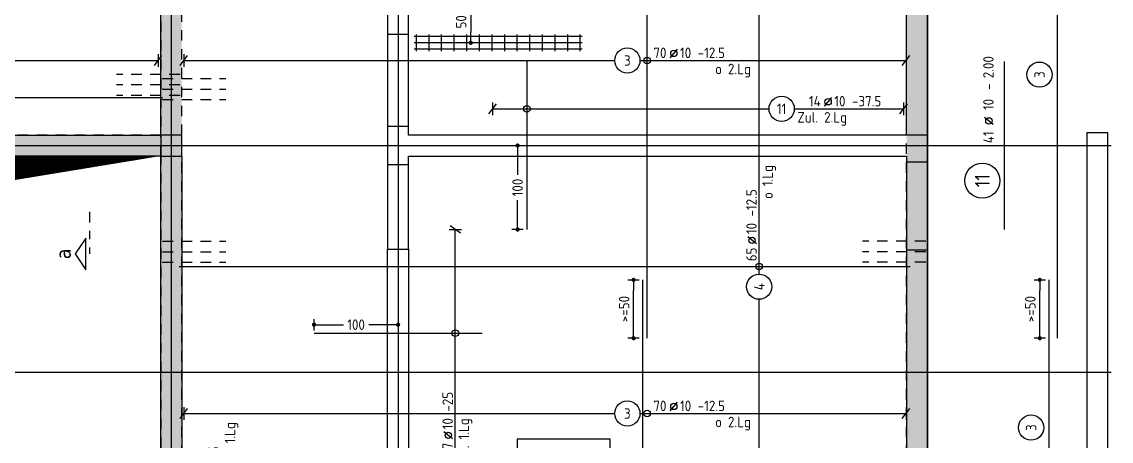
# Model space of a CAD drawing. Extents: x -3 to 123, y 0 to 106.
# Drawn here: x 38.91 to 51.88, y 51.11 to 56.11 of the extents above; entities that cross this region are included whole.
import ezdxf
from ezdxf.enums import TextEntityAlignment as Align

# ---------------------------------------------------------------- set-up
doc = ezdxf.new("R2010")
doc.units = 0
doc.header["$LTSCALE"] = 0.5
doc.header["$MEASUREMENT"] = 0
doc.header["$PDMODE"] = 2
for name, pattern in [('AUSGEZOGEN', [1000.01, 1000, 0.01]), ('DASHDOTSMALL', [1.05, 0.5, -0.25, 0.05, -0.25]), ('HIDDEN', [0.375, 0.25, -0.125]), ('STRICHPUNKT2', [0.55, 0.25, -0.125, 0.05, -0.125])]:
    doc.linetypes.add(name, pattern=pattern)
doc.layers.get('0').update_dxf_attribs({"linetype": 'CONTINUOUS'})
doc.layers.get('Defpoints').update_dxf_attribs({"linetype": 'CONTINUOUS'})
for name, color, linetype in [('0_H05', 11, 'CONTINUOUS'), ('0_H10', 13, 'CONTINUOUS'), ('ACHSEN', 7, 'CONTINUOUS'), ('BETON', 7, 'CONTINUOUS'), ('Brüstung', 7, 'CONTINUOUS'), ('Decke', 7, 'CONTINUOUS'), ('DRUEBER', 7, 'CONTINUOUS'), ('MASSE', 7, 'CONTINUOUS'), ('RND', 7, 'CONTINUOUS'), ('SCHATTEN', 253, 'CONTINUOUS'), ('SCHNITTE', 7, 'CONTINUOUS'), ('Sturz', 7, 'CONTINUOUS'), ('TEXT', 7, 'CONTINUOUS'), ('UZ', 7, 'CONTINUOUS')]:
    doc.layers.add(name, color=color, linetype=linetype)
doc.styles.add('HELV', font='tahoma.ttf')
doc.styles.add('TXT', font='isocp.shx')
doc.dimstyles.new('DOT_I', dxfattribs={"dimscale": 0.5, "dimtxt": 0.25, "dimasz": 0.25, "dimexe": 0.1, "dimexo": 0.3, "dimgap": 0.1, "dimtad": 1, "dimdec": 3, "dimzin": 3, "dimtxsty": 'TXT', "dimblk": 'DOT', "dimblk1": 'DOT', "dimblk2": 'DOT', "dimsah": 1, "dimcen": 0.1, "dimse1": 1, "dimse2": 1, "dimazin": 0, "dimtfac": 1, "dimtdec": 4, "dimtix": 1, "dimtmove": 2, "dimatfit": 3, "dimldrblk": 'DOT', "dimfxl": 0.7, "dimfxlon": 1, "dimtvp": 1, "dimtolj": 1, "dimtzin": 0, "dimarcsym": 0})

# ---------------------------------------------------------------- blocks, each defined once
blk = doc.blocks.new('Achsen 20')
at = {"color": 0, "linetype": 'ByBlock', "lineweight": -2}
for p, q in [((17.1, 1.994), (17.1, -17.354)), ((19.8, 1.994), (19.8, -17.354)), ((26.1, 1.994), (26.1, -17.354)), ((-2.626, -5.4), (28.285, -5.4)), ((-2.626, -8.1), (28.285, -8.1))]:
    blk.add_line(p, q, dxfattribs=at)
blk = doc.blocks.new('Brüstung20')
at = {"color": 0, "linetype": 'ByBlock'}
for points in [[(-3.375, 13.5), (-1.125, 13.5), (-1.125, 13.75), (-3.375, 13.75)], [(-7.6, 0), (-6.5, 0), (-6.5, 0.25), (-7.6, 0.25)]]:
    blk.add_lwpolyline(points, close=True, dxfattribs=at)
blk = doc.blocks.new('Beton 3.OG')
at = {"color": 0, "linetype": 'ByBlock'}
for points in [[(1.525, 0), (1.525, 0.25), (0.25, 0.25), (0.25, 13.5), (5.75, 13.5), (5.75, 13.75), (0, 13.75), (0, 0)], [(8, 13.5), (8, 13.75), (9.125, 13.75), (9.125, 0), (2.625, 0), (2.625, 0.25), (8.875, 0.25), (8.875, 13.5)]]:
    blk.add_lwpolyline(points, close=True, dxfattribs=at)
blk = doc.blocks.new('Aufkantung 3.OG')
at = {"color": 0, "linetype": 'ByBlock'}
blk.add_lwpolyline([(-4, 0.75), (-11.85, 0.75), (-11.85, 8.6), (-4, 8.6), (-4, 8.85), (-12.1, 8.85), (-12.1, 0.5), (-4, 0.5)], close=True, dxfattribs=at)
blk = doc.blocks.new('Beton 2.OG')
at = {"color": 0, "linetype": 'ByBlock', "flags": 128}
for points in [[(19.985, 12.25), (19.985, 13.5), (24.685, 13.5), (24.685, 13.75), (18.96, 13.75), (18.96, 13.5), (19.735, 13.5), (19.735, 12.25)], [(26.16, 10.73), (26.16, 11.05), (19.985, 11.05), (19.985, 11.15), (19.735, 11.15), (19.735, 10.7), (19.985, 10.7), (19.985, 10.8), (25.91, 10.8), (25.91, 10.73)], [(17.035, 10.8), (17.285, 10.8), (17.285, 11.05), (17.035, 11.05)], [(28.055, 2.675), (28.305, 2.675), (28.305, 11.075), (28.055, 11.075)], [(25.91, 9.68), (25.91, 7.22), (26.16, 7.22), (26.16, 9.68)]]:
    blk.add_lwpolyline(points, close=True, dxfattribs=at)
at = {"color": 0, "linetype": 'ByBlock'}
blk.add_lwpolyline([(19.985, 7.17), (19.735, 7.17), (19.735, 9.69), (19.985, 9.69)], close=True, dxfattribs=at)
blk = doc.blocks.new('SCHN-2')
at = {"layer": 'SCHNITTE', "color": 6, "linetype": 'Continuous'}
blk.add_lwpolyline([(0.378, 0.088), (0, 0.34), (-0.378, 0.088)], close=True, dxfattribs=at)
at = {"layer": 'SCHNITTE', "color": 1, "linetype": 'DASHDOTSMALL', "style": 'HELV'}
blk.add_attdef('SCHN-2', text='', height=0.35, dxfattribs=at).set_placement((0, 0.45), align=Align.CENTER)
blk = doc.blocks.new('RND_HIN')
at = {"layer": 'RND', "color": 7, "linetype": 'Continuous'}
blk.add_circle((0, 0), 0.3, dxfattribs=at)
at = {"layer": 'RND', "color": 7, "linetype": 'Continuous', "style": 'TXT'}
blk.add_attdef('POSI', text='', height=0.25, dxfattribs=at).set_placement((0, 0), align=Align.MIDDLE)
blk = doc.blocks.new('DOT')
at = {"color": 0, "linetype": 'ByBlock'}
for p, q in [((0, 0), (-1, 0)), ((0, 0.54), (0, -0.54))]:
    blk.add_line(p, q, dxfattribs=at)
at = {"color": 0, "linetype": 'ByBlock', "const_width": 0.2}
blk.add_lwpolyline([(-0.1, 0, 1), (0.1, 0, 1)], format="xyb", close=True, dxfattribs=at)
blk = doc.blocks.new('*D119')
at = {"layer": 'Defpoints', "color": 0, "linetype": 'AUSGEZOGEN', "transparency": 16777216}
for p in [(51.027, 53.037), (51.138, 53.037), (51.188, 52.342)]:
    blk.add_point(p, dxfattribs=at)
at = {"layer": 'RND', "color": 0, "linetype": 'AUSGEZOGEN', "lineweight": -2, "transparency": 16777216}
blk.add_line((51.027, 52.467), (51.027, 52.912), dxfattribs=at)
at = {"layer": 'RND', "color": 0, "linetype": 'AUSGEZOGEN', "lineweight": -2, "transparency": 16777216, "xscale": 0.125, "yscale": 0.125, "zscale": 0.125}
for p, rotation in [((51.027, 53.037), 90), ((51.027, 52.342), 270)]:
    blk.add_blockref('DOT', p, dxfattribs=dict(at, rotation=rotation))
at = {"layer": 'RND', "color": 0, "linetype": 'AUSGEZOGEN', "transparency": 16777216, "insert": (50.914, 52.69), "char_height": 0.125, "attachment_point": 5, "rotation": 90, "style": 'TXT'}
blk.add_mtext('\\A1;>=50', dxfattribs=at)
blk = doc.blocks.new('RND_LEI')
at = {"layer": 'RND', "color": 7, "linetype": 'Continuous'}
blk.add_line((1.022, 0.066), (1.19, 0.27), dxfattribs=at)
for centre, radius in [((0, 0), 0.3), ((1.106, 0.168), 0.075)]:
    blk.add_circle(centre, radius, dxfattribs=at)
at = {"layer": 'RND', "color": 7, "linetype": 'Continuous', "style": 'TXT'}
blk.add_attdef('ANZ', text='', height=0.25, dxfattribs=at).set_placement((0.931, 0.057), align=Align.RIGHT)
for tag, p in [('DUM', (1.253, 0.057)), ('ABSTD', (1.674, 0.057)), ('POSTXT', (0.374, -0.327))]:
    blk.add_attdef(tag, p, '', height=0.25, dxfattribs=at)
blk.add_attdef('POSL', text='', height=0.25, dxfattribs=at).set_placement((0, 0), align=Align.MIDDLE)
blk = doc.blocks.new('*D123')
at = {"layer": 'Defpoints', "color": 0, "linetype": 'AUSGEZOGEN', "transparency": 16777216}
for p in [(46.193, 53.037), (46.304, 53.037), (46.354, 52.342)]:
    blk.add_point(p, dxfattribs=at)
at = {"layer": 'RND', "color": 0, "linetype": 'AUSGEZOGEN', "lineweight": -2, "transparency": 16777216}
blk.add_line((46.193, 52.467), (46.193, 52.912), dxfattribs=at)
at = {"layer": 'RND', "color": 0, "linetype": 'AUSGEZOGEN', "lineweight": -2, "transparency": 16777216, "xscale": 0.125, "yscale": 0.125, "zscale": 0.125}
for p, rotation in [((46.193, 53.037), 90), ((46.193, 52.342), 270)]:
    blk.add_blockref('DOT', p, dxfattribs=dict(at, rotation=rotation))
at = {"layer": 'RND', "color": 0, "linetype": 'AUSGEZOGEN', "transparency": 16777216, "insert": (46.081, 52.69), "char_height": 0.125, "attachment_point": 5, "rotation": 90, "style": 'TXT'}
blk.add_mtext('\\A1;>=50', dxfattribs=at)
blk = doc.blocks.new('lei_gre')
at = {"layer": 'RND', "color": 7, "linetype": 'Continuous'}
for p, q in [((-0.09, -0.12), (0.09, 0.12)), ((0, 0.15), (0, -0.15))]:
    blk.add_line(p, q, dxfattribs=at)
blk = doc.blocks.new('*D135')
at = {"layer": 'Defpoints', "color": 0, "linetype": 'AUSGEZOGEN', "transparency": 16777216}
for p in [(42.391, 52.503), (42.391, 52.503), (43.391, 52.503)]:
    blk.add_point(p, dxfattribs=at)
at = {"layer": 'MASSE', "color": 0, "linetype": 'AUSGEZOGEN', "lineweight": -2, "transparency": 16777216}
for p, q in [((42.516, 52.503), (42.741, 52.503)), ((43.266, 52.503), (43.041, 52.503))]:
    blk.add_line(p, q, dxfattribs=at)
at = {"layer": 'MASSE', "color": 0, "linetype": 'AUSGEZOGEN', "lineweight": -2, "transparency": 16777216, "xscale": 0.125, "yscale": 0.125, "zscale": 0.125, "rotation": 180}
blk.add_blockref('DOT', (42.391, 52.503), dxfattribs=at)
at = {"layer": 'MASSE', "color": 0, "linetype": 'AUSGEZOGEN', "lineweight": -2, "transparency": 16777216, "xscale": 0.125, "yscale": 0.125, "zscale": 0.125}
blk.add_blockref('DOT', (43.391, 52.503), dxfattribs=at)
at = {"layer": 'MASSE', "color": 0, "linetype": 'AUSGEZOGEN', "transparency": 16777216, "insert": (42.891, 52.503), "char_height": 0.125, "attachment_point": 5, "style": 'TXT'}
blk.add_mtext('\\A1;100', dxfattribs=at)
blk = doc.blocks.new('*D136')
at = {"layer": 'Defpoints', "color": 0, "linetype": 'AUSGEZOGEN', "transparency": 16777216}
for p in [(44.813, 54.637), (44.813, 54.637), (44.813, 53.637)]:
    blk.add_point(p, dxfattribs=at)
at = {"layer": 'MASSE', "color": 0, "linetype": 'AUSGEZOGEN', "lineweight": -2, "transparency": 16777216}
for p, q in [((44.813, 54.512), (44.813, 54.287)), ((44.813, 53.762), (44.813, 53.987))]:
    blk.add_line(p, q, dxfattribs=at)
at = {"layer": 'MASSE', "color": 0, "linetype": 'AUSGEZOGEN', "lineweight": -2, "transparency": 16777216, "xscale": 0.125, "yscale": 0.125, "zscale": 0.125}
for p, rotation in [((44.813, 54.637), 90), ((44.813, 53.637), 270)]:
    blk.add_blockref('DOT', p, dxfattribs=dict(at, rotation=rotation))
at = {"layer": 'MASSE', "color": 0, "linetype": 'AUSGEZOGEN', "transparency": 16777216, "insert": (44.813, 54.137), "char_height": 0.125, "attachment_point": 5, "rotation": 90, "style": 'TXT'}
blk.add_mtext('\\A1;100', dxfattribs=at)
blk = doc.blocks.new('RND_AUSZ')
at = {"layer": 'RND', "color": 7, "linetype": 'Continuous'}
blk.add_line((1.341, 0.262), (1.509, 0.466), dxfattribs=at)
at = {"layer": 'RND', "color": 1, "linetype": 'Continuous'}
blk.add_circle((0, 0.52), 0.42, dxfattribs=at)
at = {"layer": 'RND', "color": 7, "linetype": 'Continuous'}
blk.add_circle((1.425, 0.364), 0.075, dxfattribs=at)
at = {"layer": 'RND', "color": 7, "linetype": 'Continuous', "style": 'TXT'}
blk.add_text('-', height=0.25, dxfattribs=at).set_placement((2.163, 0.25))
at = {"layer": 'RND', "color": 1, "linetype": 'Continuous', "style": 'TXT'}
blk.add_attdef('POS', text='', height=0.35, dxfattribs=at).set_placement((0, 0.52), align=Align.MIDDLE)
at = {"layer": 'RND', "color": 7, "linetype": 'Continuous', "style": 'TXT'}
for tag, p in [('WIEOFT', (-0.536, 0.25)), ('STK', (1.174, 0.25))]:
    blk.add_attdef(tag, text='', height=0.25, dxfattribs=at).set_placement(p, align=Align.RIGHT)
for tag, p in [('DS', (1.683, 0.25)), ('LANG', (2.441, 0.25)), ('TEXT', (3.669, 0.25))]:
    blk.add_attdef(tag, p, '', height=0.25, dxfattribs=at)
blk = doc.blocks.new('*D148')
at = {"layer": 'Defpoints', "color": 0, "linetype": 'AUSGEZOGEN', "transparency": 16777216}
for p in [(44.255, 56.361), (44.255, 55.861), (44.255, 55.861)]:
    blk.add_point(p, dxfattribs=at)
at = {"layer": 'MASSE', "color": 0, "linetype": 'AUSGEZOGEN', "lineweight": -2, "transparency": 16777216}
blk.add_line((44.255, 56.236), (44.255, 55.986), dxfattribs=at)
at = {"layer": 'MASSE', "color": 0, "linetype": 'AUSGEZOGEN', "lineweight": -2, "transparency": 16777216, "xscale": 0.125, "yscale": 0.125, "zscale": 0.125}
for p, rotation in [((44.255, 56.361), 90), ((44.255, 55.861), 270)]:
    blk.add_blockref('DOT', p, dxfattribs=dict(at, rotation=rotation))
at = {"layer": 'MASSE', "color": 0, "linetype": 'AUSGEZOGEN', "transparency": 16777216, "insert": (44.142, 56.111), "char_height": 0.125, "attachment_point": 5, "rotation": 90, "style": 'TXT'}
blk.add_mtext('\\A1;50', dxfattribs=at)
blk = doc.blocks.new('73378')
at = {"layer": 'RND', "color": 3, "linetype": 'Continuous'}
for points in [[(-0.792, 0.145), (1.208, 0.145)], [(-0.767, -0.03), (-0.767, 0.17)], [(-0.617, -0.03), (-0.617, 0.17)], [(-0.467, -0.03), (-0.467, 0.17)], [(-0.317, -0.03), (-0.317, 0.17)], [(-0.167, -0.03), (-0.167, 0.17)], [(-0.017, -0.03), (-0.017, 0.17)], [(0.133, -0.03), (0.133, 0.17)], [(0.283, -0.03), (0.283, 0.17)], [(0.433, -0.03), (0.433, 0.17)], [(0.583, -0.03), (0.583, 0.17)], [(0.733, -0.03), (0.733, 0.17)], [(0.883, -0.03), (0.883, 0.17)], [(1.033, -0.03), (1.033, 0.17)], [(1.183, -0.03), (1.183, 0.17)], [(-0.792, 0.07), (1.208, 0.07)], [(-0.792, -0.005), (1.208, -0.005)]]:
    blk.add_lwpolyline(points, dxfattribs=at)

msp = doc.modelspace()

# ---------------------------------------------------------------- hatches: boundary and pattern name
at = {"layer": '0_H05', "linetype": 'ByBlock'}
msp.add_hatch(color=256, dxfattribs=at).paths.add_polyline_path([(40.566, 46.662), (32.716, 46.662), (32.716, 54.512), (40.566, 54.512), (40.566, 54.762), (32.466, 54.762), (32.466, 46.412), (40.566, 46.412)])
at = {"layer": '0_H10', "linetype": 'AUSGEZOGEN'}
h = msp.add_hatch(color=256, dxfattribs=at)
h.paths.add_polyline_path([(48.566, 57.212), (48.566, 57.462), (49.691, 57.462), (49.691, 43.712), (43.191, 43.712), (43.191, 43.962), (49.441, 43.962), (49.441, 57.212)])
h.paths.add_polyline_path([(42.0909, 43.712), (42.0909, 43.962), (40.816, 43.962), (40.816, 57.212), (46.316, 57.212), (46.316, 57.462), (40.566, 57.462), (40.566, 43.712)])

# ---------------------------------------------------------------- linework, layer by layer
at = {"layer": 'Decke', "linetype": 'Continuous'}
for points in [[(23.591, 43.712), (49.691, 43.712), (49.691, 57.462), (23.591, 57.462), (23.591, 57.182), (23.581, 57.182), (23.581, 43.962), (23.591, 43.962)], [(32.716, 46.662), (40.566, 46.662), (40.566, 54.512), (32.716, 54.512)]]:
    msp.add_lwpolyline(points, close=True, dxfattribs=at)
at = {"layer": 'RND', "color": 7, "linetype": 'AUSGEZOGEN'}
for p, q in [((47.6869, 53.1056), (47.6869, 57.4249)), ((35.7675, 55.6502), (40.5362, 55.6502)), ((40.8414, 55.6502), (45.9692, 55.6502)), ((46.2692, 55.6502), (49.4346, 55.6502)), ((44.516, 55.0742), (47.8051, 55.0742)), ((48.1051, 55.0742), (49.4066, 55.0742)), ((44.0721, 50.7807), (44.0721, 53.637)), ((47.6869, 49.412), (47.6869, 52.8056)), ((40.8414, 51.4446), (45.9692, 51.4446)), ((46.2692, 51.4446), (49.4346, 51.4446))]:
    msp.add_line(p, q, dxfattribs=at)
at = {"layer": 'RND', "color": 1, "linetype": 'AUSGEZOGEN'}
for points in [[(46.3542, 52.342), (46.3542, 57.242)], [(51.2379, 52.342), (51.2379, 57.242)], [(44.9238, 55.637), (44.9238, 53.637)], [(50.6027, 55.637), (50.6027, 53.637)], [(32.686, 55.2095), (40.586, 55.2095)], [(40.786, 53.1963), (49.486, 53.1963)], [(46.3042, 48.137), (46.3042, 53.037)], [(51.1379, 48.137), (51.1379, 53.037)], [(42.391, 52.4024), (44.391, 52.4024)]]:
    msp.add_lwpolyline(points, dxfattribs=at)
at = {"layer": 'RND', "color": 3, "linetype": 'HIDDEN'}
for points in [[(40.791, 55.4845), (40.041, 55.4845)], [(40.791, 55.3595), (40.041, 55.3595)], [(40.591, 55.4345), (41.341, 55.4345)], [(40.791, 55.2345), (40.041, 55.2345)], [(40.591, 55.3095), (41.341, 55.3095)], [(40.591, 55.1845), (41.341, 55.1845)], [(40.591, 53.4963), (41.341, 53.4963)], [(49.666, 53.4963), (48.916, 53.4963)], [(40.591, 53.3713), (41.341, 53.3713)], [(49.666, 53.3713), (48.916, 53.3713)], [(40.591, 53.2463), (41.341, 53.2463)], [(49.666, 53.2463), (48.916, 53.2463)]]:
    msp.add_lwpolyline(points, dxfattribs=at)
at = {"layer": 'RND', "color": 7, "linetype": 'AUSGEZOGEN', "const_width": 0.008}
for points in [[(40.795, 55.4845, -1), (40.787, 55.4845, -1)], [(40.587, 55.4345, 1), (40.595, 55.4345, 1)], [(40.795, 55.3595, -1), (40.787, 55.3595, -1)], [(40.587, 55.3095, 1), (40.595, 55.3095, 1)], [(40.795, 55.2345, -1), (40.787, 55.2345, -1)], [(40.587, 55.1845, 1), (40.595, 55.1845, 1)], [(40.587, 53.4963, 1), (40.595, 53.4963, 1)], [(49.67, 53.4963, -1), (49.662, 53.4963, -1)], [(40.587, 53.3713, 1), (40.595, 53.3713, 1)], [(49.67, 53.3713, -1), (49.662, 53.3713, -1)], [(40.587, 53.2463, 1), (40.595, 53.2463, 1)], [(49.67, 53.2463, -1), (49.662, 53.2463, -1)]]:
    msp.add_lwpolyline(points, format="xyb", close=True, dxfattribs=at)
at = {"layer": 'RND', "color": 7, "linetype": 'AUSGEZOGEN'}
for centre in [(46.3542, 55.6502), (44.9238, 55.0742), (47.6869, 53.1963), (44.0721, 52.4024), (46.3542, 51.4446)]:
    msp.add_circle(centre, 0.04, dxfattribs=at)
at = {"layer": 'SCHATTEN', "color": 15, "linetype": 'AUSGEZOGEN'}
msp.add_lwpolyline([(32.716, 46.662, 0, 1.2801, 0), (33.3539, 54.4598, 0, 0, 0), (32.7682, 53.8741, 1.2801, 0, 0), (40.566, 54.512, 0, 0, 0)], format="xyseb", dxfattribs=at)
at = {"layer": 'SCHNITTE', "color": 6, "linetype": 'STRICHPUNKT2'}
msp.add_line((39.7203, 53.8462), (39.7203, 53.3462), dxfattribs=at)
at = {"layer": 'Sturz', "color": 7, "linetype": 'AUSGEZOGEN'}
for p, q in [((49.441, 54.762), (49.441, 57.212)), ((43.266, 55.962), (43.266, 54.862)), ((43.516, 54.862), (43.516, 55.962)), ((43.266, 54.412), (43.266, 53.402)), ((43.516, 53.402), (43.516, 54.412)), ((49.441, 54.442), (49.441, 53.392))]:
    msp.add_line(p, q, dxfattribs=at)
at = {"layer": 'TEXT', "color": 3, "linetype": 'AUSGEZOGEN'}
msp.add_lwpolyline([(44.8061, 50.3504), (45.9132, 50.3504), (45.9132, 51.1392), (44.8061, 51.1392)], close=True, dxfattribs=at)
at = {"layer": 'UZ', "color": 7, "linetype": 'AUSGEZOGEN'}
for p, q in [((40.566, 54.762), (40.566, 57.212)), ((32.716, 54.762), (40.566, 54.762)), ((40.816, 54.512), (40.816, 46.662))]:
    msp.add_line(p, q, dxfattribs=at)

# ---------------------------------------------------------------- block references
at = {"layer": 'ACHSEN', "color": 140, "linetype": 'AUSGEZOGEN'}
msp.add_blockref('Achsen 20', (23.591, 60.037), dxfattribs=at)
at = {"layer": 'BETON', "color": 6, "linetype": 'AUSGEZOGEN'}
msp.add_blockref('Beton 2.OG', (23.531, 43.712), dxfattribs=at)
at = {"layer": 'Brüstung', "color": 9, "linetype": 'HIDDEN'}
msp.add_blockref('Brüstung20', (49.691, 43.712), dxfattribs=at)
at = {"layer": 'DRUEBER', "color": 7, "linetype": 'HIDDEN'}
msp.add_blockref('Beton 3.OG', (40.566, 43.712), dxfattribs=at)
at = {"layer": 'DRUEBER', "color": 9, "linetype": 'HIDDEN'}
msp.add_blockref('Aufkantung 3.OG', (44.566, 45.912), dxfattribs=at)
at = {"layer": 'RND', "color": 1, "linetype": 'Continuous', "rotation": 180}
msp.add_blockref('73378', (44.7884, 55.9307), dxfattribs=at)
at = {"layer": 'RND', "color": 7, "linetype": 'AUSGEZOGEN', "xscale": 0.5, "yscale": 0.5, "zscale": 0.5}
for p, values in [((46.1192, 55.6502), {'POSL': '3', 'DUM': '10', 'ANZ': '70', 'ABSTD': '-12.5', 'POSTXT': '            o 2.Lg'}), ((47.9551, 55.0742), {'POSL': '11', 'DUM': '10', 'ANZ': '14', 'ABSTD': '-37.5', 'POSTXT': 'Zul. 2.Lg'}), ((46.1192, 51.4446), {'POSL': '3', 'DUM': '10', 'ANZ': '70', 'ABSTD': '-12.5', 'POSTXT': '            o 2.Lg'})]:
    msp.add_blockref('RND_LEI', p, dxfattribs=at).add_auto_attribs(values)
for p in [(40.5362, 55.6502), (40.8414, 55.6502), (49.4346, 55.6502), (44.516, 55.0742), (49.4066, 55.0742), (40.8414, 51.4446), (49.4346, 51.4446)]:
    msp.add_blockref('lei_gre', p, dxfattribs=at)
at = {"layer": 'RND', "color": 7, "linetype": 'AUSGEZOGEN', "xscale": 0.5, "yscale": 0.5, "zscale": 0.5, "rotation": 90}
for name, p, values in [('RND_AUSZ', (50.6027, 54.2184), {'POS': '11', 'STK': '41', 'DS': '10', 'LANG': '2.00'}), ('RND_HIN', (51.0232, 55.482), {'POSI': '3'}), ('RND_LEI', (47.6869, 52.9556), {'POSL': '4', 'DUM': '10', 'ANZ': '65', 'ABSTD': '-12.5', 'POSTXT': '            o 1.Lg'}), ('RND_LEI', (44.0721, 50.6307), {'POSL': '11', 'DUM': '10', 'ANZ': '27', 'ABSTD': '-25', 'POSTXT': 'Zul. 1.Lg'}), ('RND_HIN', (50.9232, 51.277), {'POSI': '3'}), ('RND_LEI', (41.2895, 49.8922), {'POSL': '6', 'DUM': '10', 'ANZ': '10', 'ABSTD': '-12.5', 'POSTXT': '            o 1.Lg'})]:
    msp.add_blockref(name, p, dxfattribs=at).add_auto_attribs(values)
msp.add_blockref('lei_gre', (44.0721, 53.637), dxfattribs=at)
at = {"layer": 'SCHNITTE', "color": 6, "linetype": 'STRICHPUNKT2', "xscale": 0.5, "yscale": 0.5, "zscale": 0.5, "rotation": 90}
msp.add_blockref('SCHN-2', (39.7203, 53.3462), dxfattribs=at).add_auto_attribs({'SCHN-2': 'a'})

# ---------------------------------------------------------------- dimensions: what is measured, and where the dimension line sits
at = {"layer": 'MASSE', "color": 7, "linetype": 'AUSGEZOGEN'}
dim = msp.add_linear_dim(base=(44.2547, 55.8611), p1=(44.2547, 56.3611), p2=(44.2547, 55.8611), angle=270, dimstyle='DOT_I', override={"dimdec": 0, "dimlfac": 100}, dxfattribs=at)
dim.commit()
dim.dimension.update_dxf_attribs({"geometry": '*D148', "text_midpoint": (44.1422, 56.1111)})
dim = msp.add_linear_dim(base=(44.8133, 54.637), p1=(44.8133, 53.637), p2=(44.8133, 54.637), angle=270, dimstyle='DOT_I', override={"dimdec": 0, "dimlfac": 100}, dxfattribs=at)
dim.commit()
dim.dimension.update_dxf_attribs({"geometry": '*D136', "text_midpoint": (44.8133, 54.137), "dimtype": 160})
dim = msp.add_linear_dim(base=(42.391, 52.5027), p1=(43.391, 52.5027), p2=(42.391, 52.5027), dimstyle='DOT_I', override={"dimdec": 0, "dimlfac": 100}, dxfattribs=at)
dim.commit()
dim.dimension.update_dxf_attribs({"geometry": '*D135', "text_midpoint": (42.891, 52.5027), "dimtype": 160})
at = {"layer": 'RND', "color": 7, "linetype": 'AUSGEZOGEN'}
for base, p1, p2, picture, middle in [((46.1931, 53.037), (46.3542, 52.342), (46.3042, 53.037), '*D123', (46.0806, 52.6895)), ((51.0269, 53.037), (51.1879, 52.342), (51.1379, 53.037), '*D119', (50.9144, 52.6895))]:
    dim = msp.add_linear_dim(base=base, p1=p1, p2=p2, angle=90, text='>=50', dimstyle='DOT_I', override={"dimdec": 2}, dxfattribs=at)
    dim.commit()
    dim.dimension.update_dxf_attribs({"geometry": picture, "text_midpoint": middle})

doc.saveas('drawing.dxf')
